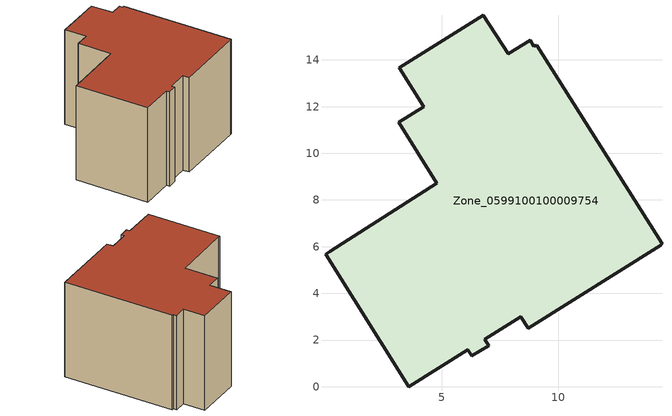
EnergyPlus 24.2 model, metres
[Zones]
Zone_0599100100009754
 floor ground (C_G): 14.39,6.07 8.71,2.5 8.39,3 6.85,2.03 7.02,1.76 6.3,1.33 6.13,1.58 3.6,0 0.03,5.68 0.23,5.81 4.8,8.72 3.17,11.33 4.24,11.99 3.19,13.67 6.78,15.91 7.85,14.26 8.79,14.85 8.95,14.59 9.07,14.64 14.44,6.13 z0
 wall outside (C_F): 6.78,15.91 3.19,13.67 4.24,11.99 3.17,11.33 4.8,8.72 0.23,5.81 0.03,5.68 3.6,0 6.13,1.58 6.3,1.33 7.02,1.76 6.85,2.03 8.39,3 8.71,2.5 14.39,6.07 14.44,6.13 9.07,14.64 8.95,14.59 8.79,14.85 7.85,14.26 6.78,15.91 z0:9.02
 roof outside (C_R): 14.39,6.07 14.44,6.13 9.07,14.64 8.95,14.59 8.79,14.85 7.85,14.26 6.78,15.91 3.19,13.67 4.24,11.99 3.17,11.33 4.8,8.72 0.23,5.81 0.03,5.68 3.6,0 6.13,1.58 6.3,1.33 7.02,1.76 6.85,2.03 8.39,3 8.71,2.5 z9.02
[BUILDING]
Pand.0599100100009754: North Axis=0; Terrain=City; Loads Convergence Tolerance Value=0.04; Temperature Convergence Tolerance Value=0.4; Solar Distribution=FullExterior; Maximum Number of Warmup Days=25; Minimum Number of Warmup Days=1
[Site:Location]
Rotterdam.The.Hague.AP_ZH_NLD Design_Conditions: Latitude=51.96; Longitude=4.45; Time Zone=1; Elevation=-4.5
[SITE:GROUNDTEMPERATURE:BUILDINGSURFACE]
18, 18, 18, 18, 18, 18, 18, 18, 18, 18, 18, 18
[MATERIAL] Thermal Absorptance=0.9; Solar Absorptance=0.7; Visible Absorptance=0.7
Name | Roughness | Thickness | Conductivity | Density | Specific Heat
G.D.2006-2014 | MediumSmooth | 0.15 | 0.06 | 540 | 1210
F.D.2006-2014 | Rough | 0.3 | 0.12 | 1920 | 840
R.D.2006-2014 | MediumRough | 0.2 | 0.08 | 1500 | 1000
[CONSTRUCTION]
C_G: G.D.2006-2014
C_F: F.D.2006-2014
C_R: R.D.2006-2014
[ZONE]
Zone_0599100100009754: Type=1; Multiplier=1; Ceiling Height=Autocalculate; Volume=Autocalculate; Floor Area=autocalculate; Part of Total Floor Area=Yes
[ZONEINFILTRATION:DESIGNFLOWRATE]
Infil_Zone_0599100100009754: Zone or ZoneList or Space or SpaceList=Zone_0599100100009754; Schedule=AlwaysOn; Design Flow Rate Calculation Method=Flow/Area; Flow Rate per Floor Area=0.0021; Constant Term Coefficient=1; Temperature Term Coefficient=0; Velocity Term Coefficient=0; Velocity Squared Term Coefficient=0
[HVACTEMPLATE:ZONE:IDEALLOADSAIRSYSTEM]
Zone_0599100100009754: Maximum Heating Supply Air Temperature=50; Minimum Cooling Supply Air Temperature=13; Maximum Heating Supply Air Humidity Ratio=0.0156; Minimum Cooling Supply Air Humidity Ratio=0.0077; Heating Limit=NoLimit; Cooling Limit=NoLimit; Dehumidification Control Type=ConstantSensibleHeatRatio; Cooling Sensible Heat Ratio=0.7; Dehumidification Setpoint=60; Humidification Control Type=None; Humidification Setpoint=30; Outdoor Air Method=None; Outdoor Air Flow Rate per Person=0.00944; Outdoor Air Flow Rate per Zone Floor Area=0; Outdoor Air Flow Rate per Zone=0; Demand Controlled Ventilation Type=None; Outdoor Air Economizer Type=NoEconomizer; Heat Recovery Type=None; Sensible Heat Recovery Effectiveness=0.7; Latent Heat Recovery Effectiveness=0.65
[ZONECONTROL:THERMOSTAT]
ThermostatControl_Zone_0599100100009754: Zone or ZoneList=Zone_0599100100009754; Control Type Schedule=DualSetpointControlType; Control 1=Thermostat_Zone_0599100100009754; Temperature Difference Between Cutout And Setpoint=0
[THERMOSTATSETPOINT:DUALSETPOINT]
Thermostat_Zone_0599100100009754: Heating Setpoint Temperature Schedule=HeatingSetpoint_Zone_0599100100009754; Cooling Setpoint Temperature Schedule=CoolingSetpoint_Zone_0599100100009754
[SCHEDULE:COMPACT]
HeatingSetpoint_Zone_0599100100009754: Through: 12/31, For: AllDays, Until: 24:00, 21
CoolingSetpoint_Zone_0599100100009754: Through: 12/31, For: AllDays, Until: 24:00, 24
DualSetpointControlType: Through: 12/31, For: AllDays, Until: 24:00, 4
AlwaysOn: Through: 12/31, For: AllDays, Until: 24:00, 1
